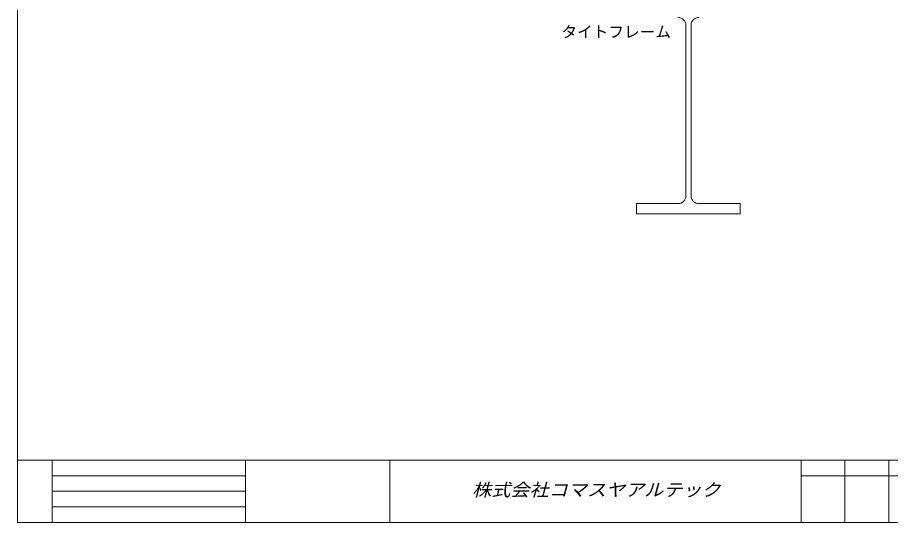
# Model space of a CAD drawing. Units: millimetres, scale not verified. Extents: x -1084 to 5209, y -2477 to 957.
# Drawn here: x 3249 to 4505, y -2477 to -1750 of the extents above; entities that cross this region are included whole.
import ezdxf
from ezdxf.enums import TextEntityAlignment as Align

# ---------------------------------------------------------------- set-up
doc = ezdxf.new("R2010")
doc.units = ezdxf.units.MM
doc.header["$LTSCALE"] = 5
doc.layers.add('0-0_0', color=7, linetype='Continuous', lineweight=18)
doc.styles.add('HG丸ｺﾞｼｯｸM-PRO', font='')
doc.styles.add('ＭＳ ゴシック', font='')
doc.styles.get('HG丸ｺﾞｼｯｸM-PRO').set_extended_font_data('HG丸ｺﾞｼｯｸM-PRO')
doc.styles.get('ＭＳ ゴシック').set_extended_font_data('MS Gothic')

msp = doc.modelspace()

# ---------------------------------------------------------------- linework, layer by layer
at = {"layer": '0-0_0', "color": 4}
for p, q in [((4210.598, -2006.914), (4210.598, -1761.064)), ((4218.048, -2006.914), (4218.048, -1761.064)), ((4139.823, -2018.089), (4199.423, -2018.089)), ((4139.823, -2032.989), (4139.823, -2018.089)), ((4288.823, -2018.089), (4229.223, -2018.089)), ((4288.823, -2032.989), (4288.823, -2018.089)), ((4139.823, -2032.989), (4288.823, -2032.989))]:
    msp.add_line(p, q, dxfattribs=at)
at = {"layer": '0-0_0'}
for p, q in [((3248.823, -2387.489), (5208.823, -2387.489)), ((3298.823, -2387.489), (3298.823, -2477.489)), ((3577.168, -2387.489), (3577.168, -2477.489)), ((3784.73, -2387.489), (3784.73, -2477.489)), ((4376.605, -2387.489), (4376.605, -2477.489)), ((4439.605, -2387.489), (4439.605, -2477.489)), ((4502.605, -2387.489), (4502.605, -2477.489)), ((3298.823, -2409.989), (3577.168, -2409.989)), ((4628.605, -2409.989), (4376.605, -2409.989)), ((3298.823, -2432.489), (3577.168, -2432.489)), ((3298.823, -2454.989), (3577.168, -2454.989)), ((5208.823, -2477.489), (3248.823, -2477.489))]:
    msp.add_line(p, q, dxfattribs=at)
msp.add_lwpolyline([(3248.823, -2477.489), (3248.823, -1082.489), (5208.823, -1082.489), (5208.823, -2477.489)], dxfattribs=at)
at = {"layer": '0-0_0', "color": 4}
for centre, start, end in [((4199.423, -1761.064), 0, 90), ((4229.223, -1761.064), 90, 180), ((4199.423, -2006.914), 270, 0), ((4229.223, -2006.914), 180, 270)]:
    msp.add_arc(centre, 11.175, start, end, dxfattribs=at)

# ---------------------------------------------------------------- texts
at = {"layer": '0-0_0', "style": 'ＭＳ ゴシック'}
msp.add_text('タイトフレーム', height=16.5, dxfattribs=at).set_placement((4031.587, -1783.854), align=Align.BOTTOM_LEFT)
at = {"layer": '0-0_0', "color": 3, "style": 'HG丸ｺﾞｼｯｸM-PRO', "oblique": 15, "width": 1.1}
msp.add_text('株式会社コマスヤアルテック', height=18.33, dxfattribs=at).set_placement((3903.167, -2444.989), align=Align.BOTTOM_LEFT)

doc.saveas('drawing.dxf')
